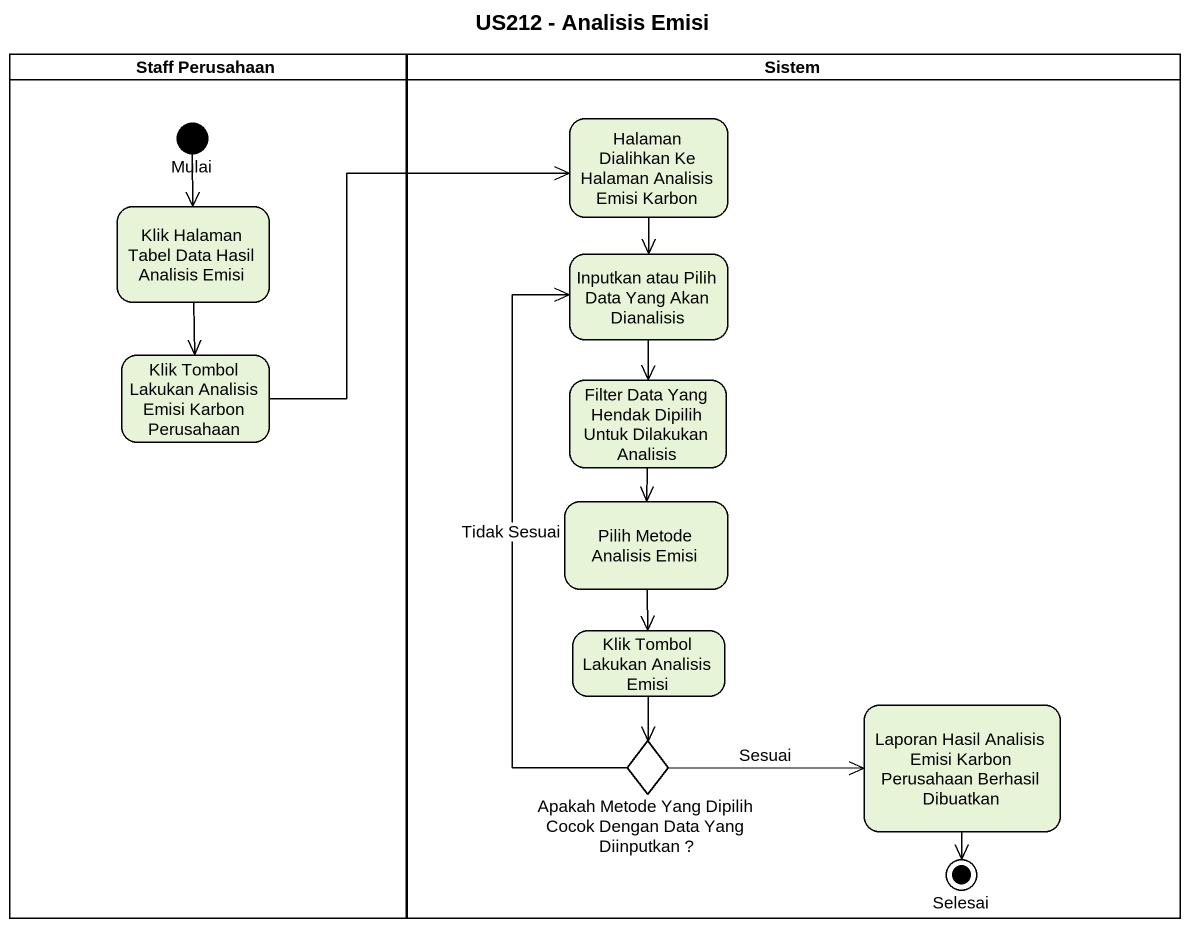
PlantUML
@startuml
title US212 - Analisis Emisi
hide empty description
state "Staff Perusahaan" as Staff_Perusahaan <<partition>> {
  state Mulai <<start>>
  state "Klik Halaman Tabel Data Hasil Analisis Emisi" as Klik_Halaman_Tabel_Data
  state "Klik Tombol Lakukan Analisis Emisi Karbon Perusahaan" as Klik_Tombol_Lakukan
}
state Sistem <<partition>> {
  state "Halaman Dialihkan Ke Halaman Analisis Emisi Karbon" as Halaman_Dialihkan_Ke
  state "Inputkan atau Pilih Data Yang Akan Dianalisis" as Inputkan_atau_Pilih_Data
  state "Filter Data Yang Hendak Dipilih Untuk Dilakukan Analisis" as Filter_Data_Yang_Hendak
  state "Pilih Metode Analisis Emisi" as Pilih_Metode_Analisis_Emisi
  state "Klik Tombol Lakukan Analisis Emisi" as Klik_Tombol_Lakukan_2
  state "Apakah Metode Yang Dipilih Cocok Dengan Data Yang Diinputkan ?" as Apakah_Metode_Yang_Dipilih <<choice>>
  state "Laporan Hasil Analisis Emisi Karbon Perusahaan Berhasil Dibuatkan" as Laporan_Hasil_Analisis
  state Selesai <<end>>
}
Mulai --> Klik_Halaman_Tabel_Data
Halaman_Dialihkan_Ke --> Inputkan_atau_Pilih_Data
Klik_Halaman_Tabel_Data --> Klik_Tombol_Lakukan
Inputkan_atau_Pilih_Data --> Filter_Data_Yang_Hendak
Klik_Tombol_Lakukan -right-> Halaman_Dialihkan_Ke
Filter_Data_Yang_Hendak --> Pilih_Metode_Analisis_Emisi
Pilih_Metode_Analisis_Emisi --> Klik_Tombol_Lakukan_2
Klik_Tombol_Lakukan_2 --> Apakah_Metode_Yang_Dipilih
Apakah_Metode_Yang_Dipilih -up-> Inputkan_atau_Pilih_Data : Tidak Sesuai
Apakah_Metode_Yang_Dipilih -right-> Laporan_Hasil_Analisis : Sesuai
Laporan_Hasil_Analisis --> Selesai
@enduml
